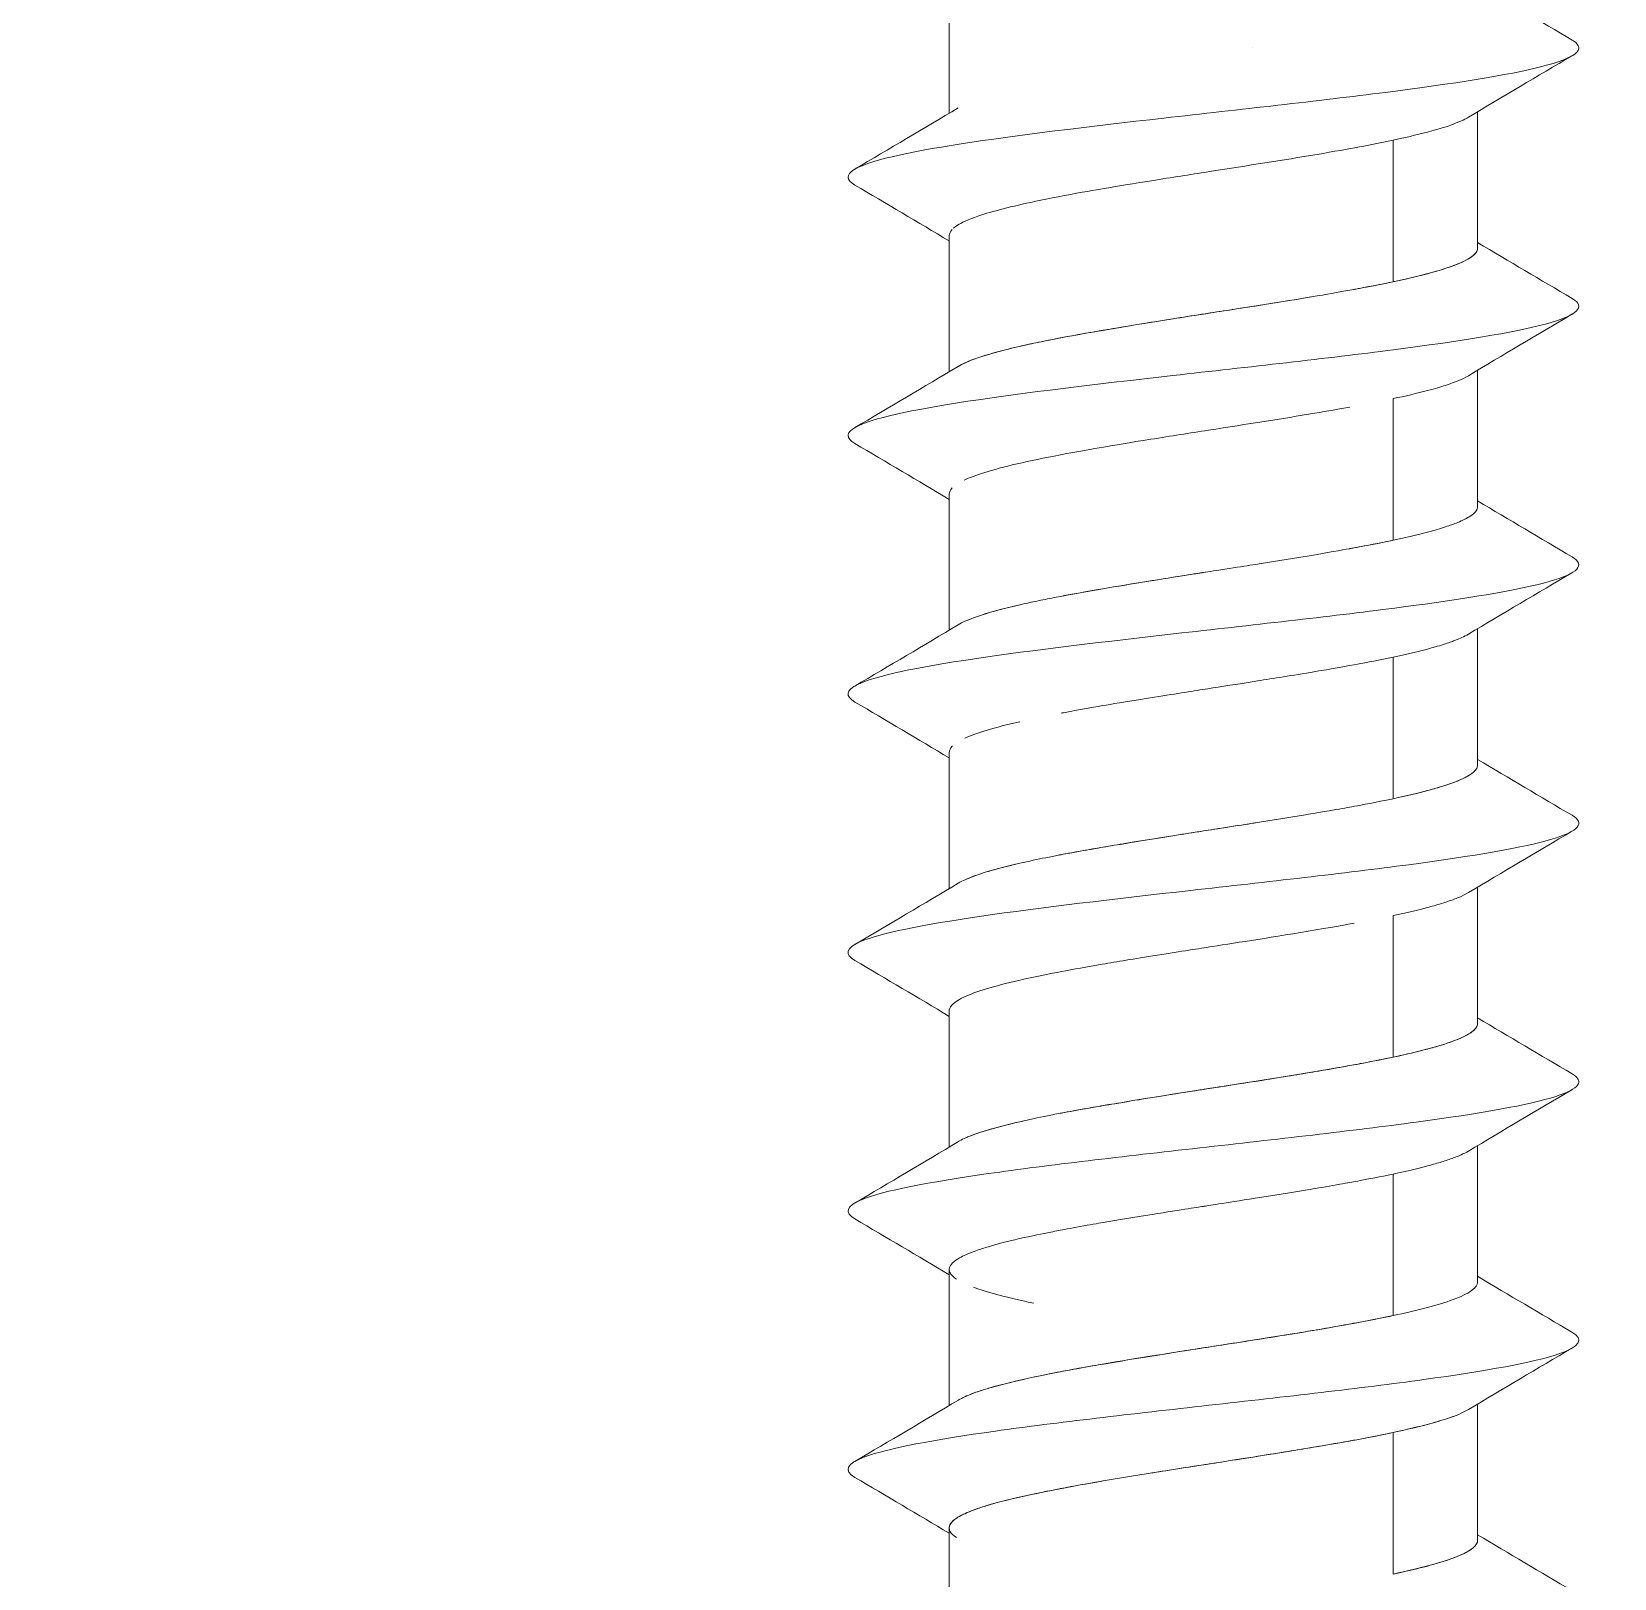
# Model space of a CAD drawing. Header units: inches. Extents: x 10 to 190, y 5 to 37.
# Drawn here: x 141.331 to 142.011, y 7.603 to 8.267 of the extents above; entities that cross this region are included whole.
import ezdxf

# ---------------------------------------------------------------- set-up
doc = ezdxf.new("R2010")
doc.units = ezdxf.units.IN
doc.header["$MEASUREMENT"] = 0

msp = doc.modelspace()

# ---------------------------------------------------------------- linework, layer by layer
at = {"color": 0, "linetype": 'Continuous', "lineweight": 0, "extrusion": (-1, 6.12323e-17, 0)}
for p, q in [((141.72565, 8.23225), (141.72565, 8.29072)), ((141.95265, 8.17441), (141.95265, 8.23291)), ((141.91634, 8.15987), (141.91634, 8.22069)), ((141.91634, 8.22069), (141.91634, 8.15987)), ((141.72565, 8.12125), (141.72565, 8.17972)), ((141.95265, 8.06341), (141.95265, 8.12191)), ((141.91634, 8.04888), (141.91634, 8.10969)), ((141.91634, 8.10969), (141.91634, 8.04888)), ((141.72565, 8.01025), (141.72565, 8.06872)), ((141.95265, 7.95241), (141.95265, 8.01091)), ((141.91634, 7.93788), (141.91634, 7.99869)), ((141.91634, 7.99869), (141.91634, 7.93788)), ((141.72565, 7.89925), (141.72565, 7.95773)), ((141.95265, 7.84141), (141.95265, 7.8999)), ((141.91634, 7.82688), (141.91634, 7.88769)), ((141.91634, 7.88769), (141.91634, 7.82688)), ((141.72565, 7.78825), (141.72565, 7.84673)), ((141.95265, 7.73041), (141.95265, 7.7889)), ((141.91634, 7.71589), (141.91634, 7.77668)), ((141.91634, 7.77668), (141.91634, 7.71589)), ((141.72565, 7.67725), (141.72565, 7.73573)), ((141.95265, 7.61941), (141.95265, 7.6779)), ((141.91634, 7.60489), (141.91634, 7.66568)), ((141.91634, 7.66568), (141.91634, 7.60489)), ((141.72565, 7.56624), (141.72565, 7.62473))]:
    msp.add_line(p, q, dxfattribs=at)
msp.add_circle((145.29513, 12.95665), 6.76088)
at = {"color": 0, "linetype": 'Continuous', "lineweight": 0}
for points in [[(141.95265, 8.28774), (141.96616, 8.27969), (141.97971, 8.27169), (141.99327, 8.26371)], [(141.85609, 8.26031), (141.8561, 8.26031), (141.8561, 8.26031), (141.85611, 8.26031)], [(141.99317, 8.25691), (141.97832, 8.24817), (141.96348, 8.23939), (141.9487, 8.23055)], [(141.68504, 8.20822), (141.6999, 8.21695), (141.71473, 8.22571), (141.72952, 8.23455)], [(141.72565, 8.17741), (141.71218, 8.18546), (141.69866, 8.19344), (141.68514, 8.2014)], [(141.95265, 8.17675), (141.96616, 8.16869), (141.9797, 8.1607), (141.99325, 8.15272)], [(141.85609, 8.14931), (141.85609, 8.14931), (141.8561, 8.14931), (141.8561, 8.14931)], [(141.99317, 8.1459), (141.97831, 8.13716), (141.96348, 8.12839), (141.94869, 8.11954)], [(141.68507, 8.09723), (141.69991, 8.10596), (141.71474, 8.11472), (141.72953, 8.12356)], [(141.72565, 8.06641), (141.71218, 8.07445), (141.69867, 8.08244), (141.68514, 8.0904)], [(141.95265, 8.06575), (141.96615, 8.0577), (141.97968, 8.0497), (141.99323, 8.04173)], [(141.8561, 8.03831), (141.8561, 8.03831), (141.8561, 8.03831), (141.8561, 8.03831)], [(141.99316, 8.0349), (141.97831, 8.02615), (141.96347, 8.01738), (141.94869, 8.00853)], [(141.68509, 7.98624), (141.69993, 7.99497), (141.71476, 8.00373), (141.72954, 8.01257)], [(141.82221, 7.98281), (141.82221, 7.98281), (141.82221, 7.98281), (141.8222, 7.98281)], [(141.72565, 7.9554), (141.71218, 7.96345), (141.69867, 7.97143), (141.68514, 7.97939)], [(141.95265, 7.95475), (141.96614, 7.9467), (141.97967, 7.93871), (141.99321, 7.93074)], [(141.8561, 7.92731), (141.8561, 7.92731), (141.8561, 7.92731), (141.8561, 7.92731)], [(141.8561, 7.92731), (141.8561, 7.92731), (141.8561, 7.92731), (141.8561, 7.92731)], [(141.99316, 7.92389), (141.97831, 7.91515), (141.96347, 7.90638), (141.94869, 7.89753)], [(141.6851, 7.87525), (141.69995, 7.88398), (141.71478, 7.89274), (141.72956, 7.90158)], [(141.72565, 7.8444), (141.71218, 7.85244), (141.69867, 7.86043), (141.68514, 7.86839)], [(141.95265, 7.84375), (141.96614, 7.8357), (141.97966, 7.82771), (141.99319, 7.81975)], [(141.99316, 7.81289), (141.97831, 7.80415), (141.96348, 7.79538), (141.94869, 7.78653)], [(141.68512, 7.76425), (141.69996, 7.77299), (141.7148, 7.78175), (141.72958, 7.79059)], [(141.72565, 7.7334), (141.71218, 7.74144), (141.69867, 7.74943), (141.68514, 7.75739)], [(141.95265, 7.73275), (141.96613, 7.7247), (141.97965, 7.71672), (141.99318, 7.70875)], [(141.95265, 7.73041), (141.95265, 7.73041), (141.95265, 7.73041), (141.95265, 7.73041)], [(141.99317, 7.70189), (141.97832, 7.69315), (141.96348, 7.68438), (141.9487, 7.67553)], [(141.68513, 7.65325), (141.69998, 7.66199), (141.71481, 7.67076), (141.72959, 7.6796)], [(141.82221, 7.64982), (141.82221, 7.64982), (141.82221, 7.64982), (141.82221, 7.64982)], [(141.72565, 7.62239), (141.71218, 7.63044), (141.69866, 7.63842), (141.68513, 7.64639)], [(141.95265, 7.62175), (141.96613, 7.6137), (141.97964, 7.60572), (141.99317, 7.59775)]]:
    msp.add_open_spline(points, degree=3, dxfattribs=at)
for points, knots in [([(141.68514, 8.2014), (141.68137, 8.20362), (141.68119, 8.20584), (141.69076, 8.21175), (141.70711, 8.21543), (141.75452, 8.2228), (141.78546, 8.22649), (141.85037, 8.23386), (141.88417, 8.23754), (141.94196, 8.24492), (141.96581, 8.2486), (141.99458, 8.25597), (141.99944, 8.25966), (141.99367, 8.26347), (141.99348, 8.26359), (141.99327, 8.26371)], [0.90000731, 0.90000731, 0.90000731, 0.90000731, 0.90227005, 0.90227005, 0.90602889, 0.90602889, 0.90978774, 0.90978774, 0.91354658, 0.91354658, 0.91730542, 0.91730542, 0.92106427, 0.92106427, 0.92118945, 0.92118945, 0.92118945, 0.92118945]), ([(141.99327, 8.26371), (141.99348, 8.26359), (141.99367, 8.26347), (141.99944, 8.25966), (141.99458, 8.25597), (141.96581, 8.2486), (141.94196, 8.24492), (141.88417, 8.23754), (141.85037, 8.23386), (141.78546, 8.22649), (141.75452, 8.2228), (141.70711, 8.21543), (141.69076, 8.21175), (141.68119, 8.20584), (141.68137, 8.20362), (141.68514, 8.2014)], [-0.92118945, -0.92118945, -0.92118945, -0.92118945, -0.92106427, -0.92106427, -0.91730542, -0.91730542, -0.91354658, -0.91354658, -0.90978774, -0.90978774, -0.90602889, -0.90602889, -0.90227005, -0.90227005, -0.90000731, -0.90000731, -0.90000731, -0.90000731]), ([(141.9487, 8.23055), (141.94817, 8.23023), (141.94745, 8.22983), (141.94645, 8.22935), (141.94489, 8.2286), (141.94341, 8.22802), (141.94232, 8.22761), (141.942, 8.22749), (141.94161, 8.22734), (141.94112, 8.22717), (141.93932, 8.22653), (141.9363, 8.22553), (141.93107, 8.22415), (141.92626, 8.22288), (141.9212, 8.22173), (141.91634, 8.22069)], [0.8253823, 0.8253823, 0.8253823, 0.8253823, 0.84375, 0.84375, 0.84375, 0.875, 0.875, 0.875, 0.8883182, 0.8883182, 0.8883182, 0.9375, 0.9375, 0.9375, 1, 1, 1, 1]), ([(141.91634, 8.22069), (141.91089, 8.21953), (141.9049, 8.21837), (141.89992, 8.21744), (141.89494, 8.21652), (141.88838, 8.21536), (141.88092, 8.21412), (141.86599, 8.21164), (141.851, 8.20933), (141.83533, 8.20687), (141.8275, 8.20564), (141.82009, 8.20449), (141.81083, 8.20301), (141.80157, 8.20153), (141.7947, 8.20038), (141.79059, 8.19967), (141.78648, 8.19896), (141.77986, 8.19781), (141.77251, 8.19638), (141.76516, 8.19496), (141.75976, 8.1938), (141.75535, 8.19278), (141.75093, 8.19177), (141.74643, 8.19062), (141.74311, 8.18966), (141.73979, 8.18869), (141.73609, 8.18754), (141.73245, 8.18587), (141.7297, 8.1846), (141.7283, 8.18363), (141.72746, 8.18287)], [0, 0, 0, 0, 0.0625, 0.0625, 0.0625, 0.125, 0.125, 0.125, 0.25, 0.25, 0.25, 0.3125, 0.3125, 0.3125, 0.375, 0.375, 0.375, 0.4375, 0.4375, 0.4375, 0.5, 0.5, 0.5, 0.5625, 0.5625, 0.5625, 0.625, 0.625, 0.625, 0.6722977, 0.6722977, 0.6722977, 0.6722977]), ([(141.72691, 8.18234), (141.72686, 8.18229), (141.72682, 8.18224), (141.72678, 8.1822), (141.72614, 8.1815), (141.72569, 8.18058), (141.72565, 8.17972)], [0.68411623, 0.68411623, 0.68411623, 0.68411623, 0.6875, 0.6875, 0.6875, 0.73980949, 0.73980949, 0.73980949, 0.73980949]), ([(141.91634, 8.15987), (141.92154, 8.16097), (141.92653, 8.16213), (141.93106, 8.16334), (141.93902, 8.16546), (141.94175, 8.16662), (141.9423, 8.16683), (141.94287, 8.16704), (141.94643, 8.1682), (141.94956, 8.17028), (141.95136, 8.17148), (141.9523, 8.17263), (141.95257, 8.17374), (141.95262, 8.17393), (141.95265, 8.17416), (141.95265, 8.17442)], [0, 0, 0, 0, 0.0625, 0.0625, 0.0625, 0.125, 0.125, 0.125, 0.1875, 0.1875, 0.1875, 0.25, 0.25, 0.25, 0.2643068, 0.2643068, 0.2643068, 0.2643068]), ([(141.91634, 8.15987), (141.92166, 8.161), (141.92684, 8.16215), (141.93294, 8.16385), (141.93904, 8.16555), (141.94198, 8.16671), (141.94253, 8.16692), (141.94308, 8.16712), (141.9463, 8.16828), (141.94894, 8.16989), (141.95159, 8.17151), (141.95232, 8.17266), (141.95258, 8.17378), (141.95263, 8.17399), (141.95265, 8.1742), (141.95265, 8.17441)], [0, 0, 0, 0, 0.0625, 0.0625, 0.0625, 0.125, 0.125, 0.125, 0.1875, 0.1875, 0.1875, 0.25, 0.25, 0.25, 0.2616815, 0.2616815, 0.2616815, 0.2616815]), ([(141.72953, 8.12356), (141.73034, 8.12405), (141.73137, 8.12459), (141.73272, 8.12519), (141.73579, 8.12655), (141.73931, 8.12771), (141.74248, 8.12865), (141.74372, 8.12902), (141.74744, 8.13018), (141.7559, 8.13213), (141.75804, 8.13262), (141.76036, 8.13314), (141.76287, 8.13366), (141.76584, 8.13429), (141.76908, 8.13494), (141.7726, 8.13561), (141.78091, 8.13719), (141.78762, 8.13834), (141.79176, 8.13905), (141.79651, 8.13986), (141.80343, 8.14102), (141.81283, 8.14254), (141.81774, 8.14333), (141.82234, 8.14406), (141.82656, 8.14472), (141.82952, 8.14518), (141.8323, 8.14562), (141.83488, 8.14602), (141.83882, 8.14663), (141.84254, 8.1472), (141.84603, 8.14774), (141.84925, 8.14824), (141.85294, 8.14881), (141.85706, 8.14946), (141.86336, 8.15045), (141.87065, 8.15161), (141.87863, 8.15295), (141.88584, 8.15415), (141.89122, 8.1551), (141.89503, 8.15578), (141.89641, 8.15603), (141.89759, 8.15624), (141.89857, 8.15642), (141.90061, 8.15679), (141.90376, 8.15737), (141.90781, 8.15815), (141.91163, 8.15889), (141.91441, 8.15947), (141.91634, 8.15987)], [0.3502982, 0.3502982, 0.3502982, 0.3502982, 0.375, 0.375, 0.375, 0.4375, 0.4375, 0.4375, 0.5, 0.5, 0.5, 0.5286297, 0.5286297, 0.5286297, 0.5625, 0.5625, 0.5625, 0.625, 0.625, 0.625, 0.6875, 0.6875, 0.6875, 0.7242223, 0.7242223, 0.7242223, 0.75, 0.75, 0.75, 0.78125, 0.78125, 0.78125, 0.8125, 0.8125, 0.8125, 0.875, 0.875, 0.875, 0.9208216, 0.9208216, 0.9208216, 0.9375, 0.9375, 0.9375, 0.96875, 0.96875, 0.96875, 1, 1, 1, 1]), ([(141.89934, 8.15656), (141.89954, 8.15659), (141.89974, 8.15663), (141.89994, 8.15667), (141.90487, 8.15757), (141.91088, 8.15873), (141.91634, 8.15987)], [0.93497714, 0.93497714, 0.93497714, 0.93497714, 0.9375, 0.9375, 0.9375, 1, 1, 1, 1]), ([(141.68514, 8.0904), (141.68112, 8.09276), (141.6812, 8.09513), (141.69229, 8.10118), (141.70938, 8.10486), (141.75789, 8.11224), (141.78919, 8.11592), (141.85429, 8.12329), (141.88793, 8.12698), (141.94495, 8.13435), (141.96818, 8.13803), (141.99544, 8.14539), (141.99949, 8.14905), (141.99325, 8.15272)], [0.86226949, 0.86226949, 0.86226949, 0.86226949, 0.8646816, 0.8646816, 0.86844045, 0.86844045, 0.87219929, 0.87219929, 0.87595814, 0.87595814, 0.87971698, 0.87971698, 0.88345745, 0.88345745, 0.88345745, 0.88345745]), ([(141.99325, 8.15272), (141.99949, 8.14905), (141.99544, 8.14539), (141.96818, 8.13803), (141.94495, 8.13435), (141.88793, 8.12698), (141.85429, 8.12329), (141.78919, 8.11592), (141.75789, 8.11224), (141.70938, 8.10486), (141.69229, 8.10118), (141.6812, 8.09513), (141.68112, 8.09276), (141.68514, 8.0904)], [-0.88345745, -0.88345745, -0.88345745, -0.88345745, -0.87971698, -0.87971698, -0.87595814, -0.87595814, -0.87219929, -0.87219929, -0.86844045, -0.86844045, -0.8646816, -0.8646816, -0.86226949, -0.86226949, -0.86226949, -0.86226949]), ([(141.72953, 8.12356), (141.73014, 8.12393), (141.73084, 8.1243), (141.73163, 8.12468), (141.73661, 8.12709), (141.7442, 8.1294), (141.75506, 8.13194), (141.76049, 8.1332), (141.76602, 8.13436), (141.77364, 8.1358), (141.78125, 8.13725), (141.78792, 8.13839), (141.79233, 8.13915), (141.79674, 8.1399), (141.80368, 8.14106), (141.81242, 8.14247), (141.82117, 8.14389), (141.8286, 8.14504), (141.83747, 8.14642), (141.85461, 8.14907), (141.86897, 8.15132), (141.88104, 8.15335)], [0.3552213, 0.3552213, 0.3552213, 0.3552213, 0.375, 0.375, 0.375, 0.5, 0.5, 0.5, 0.5625, 0.5625, 0.5625, 0.625, 0.625, 0.625, 0.6875, 0.6875, 0.6875, 0.75, 0.75, 0.75, 0.870812, 0.870812, 0.870812, 0.870812]), ([(141.94869, 8.11954), (141.94581, 8.11777), (141.94282, 8.1168), (141.94231, 8.1166), (141.94199, 8.11649), (141.94088, 8.11606), (141.93863, 8.11534), (141.93692, 8.11479), (141.93453, 8.11406), (141.93113, 8.11316), (141.92657, 8.11196), (141.92156, 8.1108), (141.91634, 8.10969)], [0.8182432, 0.8182432, 0.8182432, 0.8182432, 0.8749039, 0.8749039, 0.8749039, 0.910462, 0.910462, 0.910462, 0.9375, 0.9375, 0.9375, 1, 1, 1, 1]), ([(141.89768, 8.10603), (141.89349, 8.10527), (141.88816, 8.10433), (141.88257, 8.1034), (141.86872, 8.10108), (141.85387, 8.09877), (141.83707, 8.09614), (141.82867, 8.09482), (141.82122, 8.09366), (141.81222, 8.09223), (141.80322, 8.0908), (141.79633, 8.08965), (141.79187, 8.08889), (141.78742, 8.08813), (141.78075, 8.08696), (141.77342, 8.08555), (141.7661, 8.08415), (141.76055, 8.08299), (141.75482, 8.08167), (141.7436, 8.07907), (141.73652, 8.0768), (141.73202, 8.07466)], [0.0745147, 0.0745147, 0.0745147, 0.0745147, 0.125, 0.125, 0.125, 0.25, 0.25, 0.25, 0.3125, 0.3125, 0.3125, 0.375, 0.375, 0.375, 0.4375, 0.4375, 0.4375, 0.5, 0.5, 0.5, 0.6225443, 0.6225443, 0.6225443, 0.6225443]), ([(141.72698, 8.07141), (141.72695, 8.07138), (141.72692, 8.07135), (141.7269, 8.07133), (141.72613, 8.07052), (141.72568, 8.06958), (141.72565, 8.06872)], [0.6856944, 0.6856944, 0.6856944, 0.6856944, 0.6875, 0.6875, 0.6875, 0.73987419, 0.73987419, 0.73987419, 0.73987419]), ([(141.91634, 8.04888), (141.92187, 8.05004), (141.9268, 8.0512), (141.9311, 8.05235), (141.93238, 8.05269), (141.93453, 8.05327), (141.93716, 8.05409), (141.9396, 8.05484), (141.94123, 8.05543), (141.94232, 8.05584), (141.94263, 8.05596), (141.94301, 8.0561), (141.94344, 8.05627), (141.94506, 8.0569), (141.94749, 8.05791), (141.94956, 8.05928), (141.95147, 8.06056), (141.95233, 8.06171), (141.95257, 8.06275), (141.95262, 8.06296), (141.95265, 8.06318), (141.95265, 8.06341)], [0, 0, 0, 0, 0.0625, 0.0625, 0.0625, 0.09375, 0.09375, 0.09375, 0.125, 0.125, 0.125, 0.1381297, 0.1381297, 0.1381297, 0.1875, 0.1875, 0.1875, 0.25, 0.25, 0.25, 0.2631778, 0.2631778, 0.2631778, 0.2631778]), ([(141.94413, 8.05654), (141.94579, 8.05721), (141.94748, 8.05799), (141.94902, 8.05894), (141.95169, 8.06059), (141.95236, 8.06174), (141.95259, 8.06283), (141.95263, 8.06302), (141.95265, 8.06322), (141.95265, 8.06341)], [0.1514239, 0.1514239, 0.1514239, 0.1514239, 0.1875, 0.1875, 0.1875, 0.25, 0.25, 0.25, 0.2611777, 0.2611777, 0.2611777, 0.2611777]), ([(141.72954, 8.01257), (141.73038, 8.01307), (141.73143, 8.01362), (141.73276, 8.01421), (141.7361, 8.01569), (141.73975, 8.01684), (141.74248, 8.01765), (141.74487, 8.01836), (141.74895, 8.01953), (141.75598, 8.02115), (141.75892, 8.02182), (141.76193, 8.02247), (141.76495, 8.0231), (141.7675, 8.02362), (141.77006, 8.02413), (141.7726, 8.02461), (141.78277, 8.02655), (141.78973, 8.0277), (141.79184, 8.02806), (141.79734, 8.029), (141.80431, 8.03016), (141.81289, 8.03155), (141.81937, 8.03259), (141.8249, 8.03346), (141.82933, 8.03415), (141.83143, 8.03448), (141.83328, 8.03477), (141.83489, 8.03502), (141.83687, 8.03533), (141.84059, 8.0359), (141.84603, 8.03674), (141.85058, 8.03745), (141.85428, 8.03802), (141.85716, 8.03848), (141.86393, 8.03954), (141.87115, 8.04069), (141.87861, 8.04194), (141.88845, 8.04358), (141.89448, 8.04467), (141.89743, 8.04521), (141.89793, 8.0453), (141.89834, 8.04538), (141.89866, 8.04543), (141.90102, 8.04587), (141.90413, 8.04644), (141.90781, 8.04715), (141.91272, 8.04811), (141.91542, 8.04868), (141.91634, 8.04888)], [0.3488601, 0.3488601, 0.3488601, 0.3488601, 0.375, 0.375, 0.375, 0.4375, 0.4375, 0.4375, 0.5, 0.5, 0.5, 0.5339098, 0.5339098, 0.5339098, 0.5625, 0.5625, 0.5625, 0.625, 0.625, 0.625, 0.6875, 0.6875, 0.6875, 0.7299699, 0.7299699, 0.7299699, 0.75, 0.75, 0.75, 0.78125, 0.78125, 0.78125, 0.8125, 0.8125, 0.8125, 0.875, 0.875, 0.875, 0.9285399, 0.9285399, 0.9285399, 0.9375, 0.9375, 0.9375, 0.96875, 0.96875, 0.96875, 1, 1, 1, 1]), ([(141.89765, 8.04525), (141.89767, 8.04525), (141.89768, 8.04526), (141.8977, 8.04526), (141.89873, 8.04545), (141.90552, 8.04659), (141.91634, 8.04888)], [0.93655261, 0.93655261, 0.93655261, 0.93655261, 0.9375, 0.9375, 0.9375, 1, 1, 1, 1]), ([(141.68514, 7.97939), (141.68088, 7.9819), (141.68123, 7.98442), (141.69392, 7.99061), (141.71173, 7.9943), (141.76131, 8.00167), (141.79294, 8.00535), (141.8582, 8.01273), (141.89167, 8.01641), (141.94788, 8.02378), (141.97048, 8.02747), (141.99578, 8.03468), (141.99922, 8.03821), (141.99323, 8.04173)], [0.82453198, 0.82453198, 0.82453198, 0.82453198, 0.82709316, 0.82709316, 0.830852, 0.830852, 0.83461085, 0.83461085, 0.83836969, 0.83836969, 0.84212854, 0.84212854, 0.84572551, 0.84572551, 0.84572551, 0.84572551]), ([(141.99323, 8.04173), (141.99922, 8.03821), (141.99578, 8.03468), (141.97048, 8.02747), (141.94788, 8.02378), (141.89167, 8.01641), (141.8582, 8.01273), (141.79294, 8.00535), (141.76131, 8.00167), (141.71173, 7.9943), (141.69392, 7.99061), (141.68123, 7.98442), (141.68088, 7.9819), (141.68514, 7.97939)], [-0.84572551, -0.84572551, -0.84572551, -0.84572551, -0.84212854, -0.84212854, -0.83836969, -0.83836969, -0.83461085, -0.83461085, -0.830852, -0.830852, -0.82709316, -0.82709316, -0.82453198, -0.82453198, -0.82453198, -0.82453198]), ([(141.77397, 8.02487), (141.77437, 8.02495), (141.77479, 8.02503), (141.77521, 8.0251), (141.78354, 8.02666), (141.79036, 8.02781), (141.79395, 8.02842), (141.79755, 8.02903), (141.80448, 8.03019), (141.81348, 8.03164), (141.82222, 8.03305), (141.82949, 8.03418), (141.83559, 8.03513)], [0.5593245, 0.5593245, 0.5593245, 0.5593245, 0.5625, 0.5625, 0.5625, 0.625, 0.625, 0.625, 0.6875, 0.6875, 0.6875, 0.7482296, 0.7482296, 0.7482296, 0.7482296]), ([(141.73237, 8.01403), (141.7324, 8.01405), (141.73244, 8.01407), (141.73247, 8.01408), (141.7378, 8.01649), (141.74577, 8.0188), (141.75613, 8.02118)], [0.3741977, 0.3741977, 0.3741977, 0.3741977, 0.375, 0.375, 0.375, 0.4997189, 0.4997189, 0.4997189, 0.4997189]), ([(141.94869, 8.00853), (141.94684, 8.00742), (141.94484, 8.00659), (141.94344, 8.00604), (141.943, 8.00587), (141.94262, 8.00572), (141.94231, 8.0056), (141.94121, 8.0052), (141.93959, 8.00462), (141.93717, 8.00388), (141.93451, 8.00306), (141.93234, 8.00249), (141.93105, 8.00215), (141.92677, 8.00102), (141.92185, 7.99986), (141.91634, 7.99869)], [0.8192371, 0.8192371, 0.8192371, 0.8192371, 0.8617392, 0.8617392, 0.8617392, 0.875, 0.875, 0.875, 0.90625, 0.90625, 0.90625, 0.9375, 0.9375, 0.9375, 1, 1, 1, 1]), ([(141.91634, 7.99869), (141.91088, 7.99752), (141.90484, 7.99636), (141.90097, 7.99563), (141.89711, 7.99491), (141.89076, 7.99376), (141.8809, 7.99213), (141.87105, 7.99049), (141.86372, 7.98933), (141.85672, 7.98822), (141.84973, 7.98712), (141.84228, 7.98595), (141.83669, 7.98508), (141.8311, 7.9842), (141.82365, 7.98305), (141.81385, 7.98149), (141.80404, 7.97994), (141.79712, 7.97879), (141.79313, 7.97811), (141.78914, 7.97743), (141.78243, 7.97627), (141.7747, 7.9748), (141.77438, 7.97473), (141.77407, 7.97468), (141.77376, 7.97462)], [0, 0, 0, 0, 0.0625, 0.0625, 0.0625, 0.125, 0.125, 0.125, 0.1875, 0.1875, 0.1875, 0.25, 0.25, 0.25, 0.3125, 0.3125, 0.3125, 0.375, 0.375, 0.375, 0.4375, 0.4375, 0.4375, 0.4400632, 0.4400632, 0.4400632, 0.4400632]), ([(141.75593, 7.97092), (141.75593, 7.97092), (141.75593, 7.97092), (141.75592, 7.97092), (141.74503, 7.96845), (141.7374, 7.96615), (141.7324, 7.96384)], [0.4999693, 0.4999693, 0.4999693, 0.4999693, 0.5, 0.5, 0.5, 0.6244234, 0.6244234, 0.6244234, 0.6244234]), ([(141.72702, 7.96046), (141.72701, 7.96045), (141.727, 7.96044), (141.72699, 7.96042), (141.7261, 7.95953), (141.72567, 7.95857), (141.72565, 7.95773)], [0.6867826, 0.6867826, 0.6867826, 0.6867826, 0.6875, 0.6875, 0.6875, 0.74015439, 0.74015439, 0.74015439, 0.74015439]), ([(141.91634, 7.93788), (141.92232, 7.93914), (141.92719, 7.9403), (141.93131, 7.9414), (141.93544, 7.94251), (141.93912, 7.94367), (141.94153, 7.94454), (141.94394, 7.94542), (141.9469, 7.94658), (141.94932, 7.94813), (141.95174, 7.94968), (141.95228, 7.95083), (141.95251, 7.95151), (141.95258, 7.95175), (141.95265, 7.95206), (141.95265, 7.95241)], [0, 0, 0, 0, 0.0625, 0.0625, 0.0625, 0.125, 0.125, 0.125, 0.1875, 0.1875, 0.1875, 0.25, 0.25, 0.25, 0.272238, 0.272238, 0.272238, 0.272238]), ([(141.91634, 7.93788), (141.9222, 7.93911), (141.92707, 7.94027), (141.93112, 7.94135), (141.93281, 7.9418), (141.9349, 7.94238), (141.93719, 7.94309), (141.93992, 7.94394), (141.94147, 7.94452), (141.9423, 7.94483), (141.94297, 7.94508), (141.94372, 7.94537), (141.94451, 7.9457), (141.94617, 7.94639), (141.94801, 7.94726), (141.94956, 7.94829)], [0, 0, 0, 0, 0.0625, 0.0625, 0.0625, 0.09375, 0.09375, 0.09375, 0.125, 0.125, 0.125, 0.1450657, 0.1450657, 0.1450657, 0.1873675, 0.1873675, 0.1873675, 0.1873675]), ([(141.72956, 7.90158), (141.73046, 7.90212), (141.73152, 7.90266), (141.73272, 7.90319), (141.73662, 7.90493), (141.74056, 7.90608), (141.74249, 7.90665), (141.74546, 7.90754), (141.7497, 7.90869), (141.75592, 7.91013), (141.75989, 7.91104), (141.76368, 7.91184), (141.76709, 7.91253), (141.76906, 7.91293), (141.77091, 7.91329), (141.77259, 7.91361), (141.77359, 7.9138), (141.77657, 7.91438), (141.78189, 7.91533), (141.78568, 7.91601), (141.78902, 7.91658), (141.79183, 7.91706), (141.79786, 7.91809), (141.80485, 7.91925), (141.81282, 7.92053), (141.82149, 7.92193), (141.82801, 7.92295), (141.83211, 7.92359), (141.83323, 7.92376), (141.83416, 7.92391), (141.83493, 7.92403), (141.83754, 7.92443), (141.84124, 7.92501), (141.84603, 7.92575), (141.85126, 7.92656), (141.85493, 7.92713), (141.85707, 7.92746), (141.86432, 7.9286), (141.87156, 7.92976), (141.87864, 7.93094), (141.87984, 7.93114), (141.88334, 7.93172), (141.88884, 7.93268), (141.89302, 7.93341), (141.89624, 7.93399), (141.89862, 7.93443), (141.89893, 7.93448), (141.89933, 7.93456), (141.89981, 7.93464), (141.9027, 7.93518), (141.90864, 7.93626), (141.91634, 7.93788)], [0.3457498, 0.3457498, 0.3457498, 0.3457498, 0.375, 0.375, 0.375, 0.4375, 0.4375, 0.4375, 0.5, 0.5, 0.5, 0.5395375, 0.5395375, 0.5395375, 0.5625, 0.5625, 0.5625, 0.59375, 0.59375, 0.59375, 0.625, 0.625, 0.625, 0.6875, 0.6875, 0.6875, 0.7366515, 0.7366515, 0.7366515, 0.75, 0.75, 0.75, 0.78125, 0.78125, 0.78125, 0.8125, 0.8125, 0.8125, 0.875, 0.875, 0.875, 0.90625, 0.90625, 0.90625, 0.9375, 0.9375, 0.9375, 0.9463177, 0.9463177, 0.9463177, 1, 1, 1, 1]), ([(141.68514, 7.86839), (141.68063, 7.87105), (141.68131, 7.8737), (141.69563, 7.88005), (141.71416, 7.88373), (141.76477, 7.8911), (141.79672, 7.89479), (141.8621, 7.90216), (141.89537, 7.90584), (141.95074, 7.91322), (141.9727, 7.9169), (141.99608, 7.92397), (141.99896, 7.92736), (141.99321, 7.93074)], [0.78679487, 0.78679487, 0.78679487, 0.78679487, 0.78950472, 0.78950472, 0.79326356, 0.79326356, 0.79702241, 0.79702241, 0.80078125, 0.80078125, 0.80454009, 0.80454009, 0.80799263, 0.80799263, 0.80799263, 0.80799263]), ([(141.99321, 7.93074), (141.99896, 7.92736), (141.99608, 7.92397), (141.9727, 7.9169), (141.95074, 7.91322), (141.89537, 7.90584), (141.8621, 7.90216), (141.79672, 7.89479), (141.76477, 7.8911), (141.71416, 7.88373), (141.69563, 7.88005), (141.68131, 7.8737), (141.68063, 7.87105), (141.68514, 7.86839)], [-0.80799263, -0.80799263, -0.80799263, -0.80799263, -0.80454009, -0.80454009, -0.80078125, -0.80078125, -0.79702241, -0.79702241, -0.79326356, -0.79326356, -0.78950472, -0.78950472, -0.78679487, -0.78679487, -0.78679487, -0.78679487]), ([(141.77301, 7.91369), (141.77311, 7.91371), (141.77321, 7.91373), (141.77332, 7.91375), (141.77865, 7.91476), (141.7851, 7.91591), (141.79074, 7.91688), (141.79638, 7.91784), (141.80327, 7.919), (141.81366, 7.92067), (141.82404, 7.92234), (141.83154, 7.9235), (141.83694, 7.92434), (141.84233, 7.92518), (141.84975, 7.92632), (141.85607, 7.92731), (141.85647, 7.92737), (141.85686, 7.92743), (141.85726, 7.92749)], [0.5612925, 0.5612925, 0.5612925, 0.5612925, 0.5625, 0.5625, 0.5625, 0.625, 0.625, 0.625, 0.6875, 0.6875, 0.6875, 0.75, 0.75, 0.75, 0.8125, 0.8125, 0.8125, 0.8163653, 0.8163653, 0.8163653, 0.8163653]), ([(141.73289, 7.90327), (141.73293, 7.90329), (141.73298, 7.90331), (141.73302, 7.90333), (141.73888, 7.90589), (141.74735, 7.90819), (141.75726, 7.91044)], [0.3740898, 0.3740898, 0.3740898, 0.3740898, 0.375, 0.375, 0.375, 0.499716, 0.499716, 0.499716, 0.499716]), ([(141.94869, 7.89753), (141.94735, 7.89673), (141.94587, 7.89604), (141.94451, 7.89547), (141.94373, 7.89515), (141.94299, 7.89486), (141.94232, 7.89461), (141.94149, 7.8943), (141.93993, 7.89373), (141.93717, 7.89288), (141.9349, 7.89219), (141.93281, 7.89161), (141.93112, 7.89117), (141.92708, 7.8901), (141.9222, 7.88894), (141.91634, 7.88769)], [0.8202783, 0.8202783, 0.8202783, 0.8202783, 0.8550271, 0.8550271, 0.8550271, 0.875, 0.875, 0.875, 0.90625, 0.90625, 0.90625, 0.9375, 0.9375, 0.9375, 1, 1, 1, 1]), ([(141.89964, 7.88438), (141.89962, 7.88438), (141.89961, 7.88438), (141.89959, 7.88438), (141.89856, 7.88419), (141.89226, 7.88303), (141.88317, 7.88151), (141.86498, 7.87845), (141.84977, 7.87613), (141.83856, 7.87437), (141.83295, 7.87349), (141.82546, 7.87234), (141.81506, 7.87069), (141.80467, 7.86905), (141.79771, 7.86789), (141.79141, 7.86681), (141.7851, 7.86572), (141.77868, 7.86456), (141.77385, 7.86363), (141.76903, 7.8627), (141.76324, 7.86155), (141.75765, 7.86031), (141.74647, 7.85783), (141.7384, 7.85551), (141.7329, 7.85306), (141.73015, 7.85183), (141.72811, 7.85068), (141.72677, 7.8492), (141.72589, 7.84822), (141.72564, 7.84739), (141.72565, 7.84673)], [0.06157, 0.06157, 0.06157, 0.06157, 0.0625, 0.0625, 0.0625, 0.125, 0.125, 0.125, 0.25, 0.25, 0.25, 0.3125, 0.3125, 0.3125, 0.375, 0.375, 0.375, 0.4375, 0.4375, 0.4375, 0.5, 0.5, 0.5, 0.625, 0.625, 0.625, 0.6875, 0.6875, 0.6875, 0.7288159, 0.7288159, 0.7288159, 0.7288159]), ([(141.91634, 7.82688), (141.92421, 7.82854), (141.93408, 7.83086), (141.94139, 7.83349), (141.94504, 7.83481), (141.94761, 7.83596), (141.94971, 7.83739), (141.95181, 7.83882), (141.95239, 7.83998), (141.95257, 7.84074), (141.95262, 7.84094), (141.95265, 7.84116), (141.95265, 7.84141)], [0, 0, 0, 0, 0.125, 0.125, 0.125, 0.1875, 0.1875, 0.1875, 0.25, 0.25, 0.25, 0.2661737, 0.2661737, 0.2661737, 0.2661737]), ([(141.91634, 7.82688), (141.92255, 7.82819), (141.92733, 7.82934), (141.93106, 7.83033), (141.93295, 7.83083), (141.93503, 7.83142), (141.93716, 7.83208), (141.93905, 7.83267), (141.94077, 7.83325), (141.94231, 7.83383), (141.94334, 7.83422), (141.94443, 7.83465), (141.94551, 7.83513), (141.94694, 7.83577), (141.94835, 7.83649), (141.94955, 7.83728), (141.9518, 7.83878), (141.95238, 7.83994), (141.95257, 7.84074), (141.95262, 7.84093), (141.95266, 7.84116), (141.95265, 7.84141)], [0, 0, 0, 0, 0.0625, 0.0625, 0.0625, 0.09375, 0.09375, 0.09375, 0.125, 0.125, 0.125, 0.151912, 0.151912, 0.151912, 0.1875, 0.1875, 0.1875, 0.25, 0.25, 0.25, 0.2666712, 0.2666712, 0.2666712, 0.2666712]), ([(141.72958, 7.79059), (141.72975, 7.7907), (141.72994, 7.7908), (141.73012, 7.79091), (141.73095, 7.79137), (141.73184, 7.79181), (141.73274, 7.79221), (141.7341, 7.79281), (141.73558, 7.79339), (141.7371, 7.79392), (141.73853, 7.79443), (141.74029, 7.795), (141.74247, 7.79565), (141.74581, 7.79664), (141.75016, 7.7978), (141.75593, 7.79913), (141.76116, 7.80034), (141.7658, 7.80128), (141.76926, 7.80196), (141.77054, 7.80222), (141.77166, 7.80244), (141.77261, 7.80262), (141.77454, 7.80299), (141.77758, 7.80356), (141.78194, 7.80434), (141.78606, 7.80508), (141.7894, 7.80565), (141.79178, 7.80606), (141.79825, 7.80716), (141.80531, 7.80832), (141.81287, 7.80954), (141.82596, 7.81164), (141.83349, 7.8128), (141.83484, 7.81301), (141.83623, 7.81323), (141.84377, 7.81438), (141.8571, 7.81647), (141.86474, 7.81767), (141.87194, 7.81882), (141.8786, 7.81993), (141.88107, 7.82034), (141.88454, 7.82093), (141.88887, 7.82168), (141.89339, 7.82247), (141.89657, 7.82305), (141.89859, 7.82342), (141.89959, 7.8236), (141.90078, 7.82382), (141.90214, 7.82408), (141.9058, 7.82476), (141.91071, 7.8257), (141.91634, 7.82688)], [0.3434821, 0.3434821, 0.3434821, 0.3434821, 0.3491794, 0.3491794, 0.3491794, 0.375, 0.375, 0.375, 0.40625, 0.40625, 0.40625, 0.4375, 0.4375, 0.4375, 0.5, 0.5, 0.5, 0.5456201, 0.5456201, 0.5456201, 0.5625, 0.5625, 0.5625, 0.59375, 0.59375, 0.59375, 0.625, 0.625, 0.625, 0.6875, 0.6875, 0.6875, 0.75, 0.75, 0.75, 0.8125, 0.8125, 0.8125, 0.875, 0.875, 0.875, 0.90625, 0.90625, 0.90625, 0.9375, 0.9375, 0.9375, 0.9544403, 0.9544403, 0.9544403, 1, 1, 1, 1]), ([(141.77334, 7.80276), (141.77353, 7.80279), (141.77372, 7.80283), (141.7739, 7.80286), (141.77867, 7.80377), (141.78507, 7.80491), (141.79082, 7.80589), (141.79657, 7.80687), (141.80349, 7.80803), (141.81501, 7.80988), (141.82653, 7.81173), (141.83402, 7.81289), (141.83538, 7.8131), (141.83674, 7.81331), (141.84423, 7.81446), (141.85458, 7.81608), (141.86493, 7.81769), (141.87209, 7.81885), (141.87882, 7.81997), (141.88555, 7.82109), (141.8922, 7.82226), (141.89676, 7.82309), (141.90133, 7.82392), (141.90775, 7.82507), (141.91634, 7.82688)], [0.5600455, 0.5600455, 0.5600455, 0.5600455, 0.5625, 0.5625, 0.5625, 0.625, 0.625, 0.625, 0.6875, 0.6875, 0.6875, 0.75, 0.75, 0.75, 0.8125, 0.8125, 0.8125, 0.875, 0.875, 0.875, 0.9375, 0.9375, 0.9375, 1, 1, 1, 1]), ([(141.68514, 7.75739), (141.68038, 7.76019), (141.68141, 7.76299), (141.69743, 7.76948), (141.71667, 7.77317), (141.76828, 7.78054), (141.80053, 7.78422), (141.86599, 7.79159), (141.89904, 7.79528), (141.95353, 7.80265), (141.97484, 7.80633), (141.99634, 7.81326), (141.9987, 7.81651), (141.99319, 7.81975)], [0.74905825, 0.74905825, 0.74905825, 0.74905825, 0.75191627, 0.75191627, 0.75567512, 0.75567512, 0.75943396, 0.75943396, 0.76319281, 0.76319281, 0.76695165, 0.76695165, 0.77025885, 0.77025885, 0.77025885, 0.77025885]), ([(141.99319, 7.81975), (141.9987, 7.81651), (141.99634, 7.81326), (141.97484, 7.80633), (141.95353, 7.80265), (141.89904, 7.79528), (141.86599, 7.79159), (141.80053, 7.78422), (141.76828, 7.78054), (141.71667, 7.77317), (141.69743, 7.76948), (141.68141, 7.76299), (141.68038, 7.76019), (141.68514, 7.75739)], [-0.77025885, -0.77025885, -0.77025885, -0.77025885, -0.76695165, -0.76695165, -0.76319281, -0.76319281, -0.75943396, -0.75943396, -0.75567512, -0.75567512, -0.75191627, -0.75191627, -0.74905825, -0.74905825, -0.74905825, -0.74905825]), ([(141.73322, 7.79242), (141.73337, 7.79248), (141.73351, 7.79254), (141.73366, 7.79261), (141.73998, 7.79525), (141.74864, 7.7975), (141.75772, 7.79954)], [0.3721446, 0.3721446, 0.3721446, 0.3721446, 0.375, 0.375, 0.375, 0.4957781, 0.4957781, 0.4957781, 0.4957781]), ([(141.94869, 7.78653), (141.94772, 7.78595), (141.94664, 7.78541), (141.94551, 7.78491), (141.94447, 7.78444), (141.94338, 7.78401), (141.9423, 7.78361), (141.94067, 7.783), (141.93894, 7.78243), (141.93718, 7.78189), (141.93554, 7.78139), (141.93354, 7.78081), (141.93109, 7.78016), (141.92736, 7.77917), (141.92256, 7.77801), (141.91634, 7.77668)], [0.8212902, 0.8212902, 0.8212902, 0.8212902, 0.8491743, 0.8491743, 0.8491743, 0.875, 0.875, 0.875, 0.90625, 0.90625, 0.90625, 0.9375, 0.9375, 0.9375, 1, 1, 1, 1]), ([(141.91634, 7.77668), (141.91071, 7.77548), (141.9058, 7.77453), (141.90214, 7.77385), (141.90078, 7.7736), (141.89959, 7.77338), (141.89859, 7.77319), (141.89657, 7.77283), (141.89338, 7.77225), (141.88884, 7.77147), (141.88455, 7.77073), (141.8811, 7.77016), (141.87864, 7.76975), (141.87196, 7.76865), (141.86473, 7.76749), (141.85706, 7.76627), (141.8438, 7.76417), (141.8363, 7.76301), (141.83491, 7.7628), (141.83356, 7.76258), (141.82599, 7.76143), (141.81282, 7.75934), (141.80529, 7.75814), (141.79825, 7.75699), (141.79179, 7.75587), (141.78941, 7.75546), (141.78605, 7.75488), (141.78189, 7.75412), (141.77755, 7.75334), (141.77452, 7.75276), (141.7726, 7.75239), (141.77165, 7.7522), (141.77053, 7.75199), (141.76926, 7.75174), (141.7658, 7.75105), (141.76115, 7.75012), (141.7559, 7.74892), (141.75016, 7.74762), (141.74582, 7.74647), (141.74249, 7.74548), (141.7408, 7.74497), (141.73896, 7.74439), (141.7371, 7.74373), (141.73547, 7.74314), (141.734, 7.74256), (141.73272, 7.74198), (141.73186, 7.74159), (141.73097, 7.74116), (141.73012, 7.74068), (141.72898, 7.74004), (141.7279, 7.73932), (141.72708, 7.73852), (141.72555, 7.73703), (141.72554, 7.73587), (141.72573, 7.73506), (141.72591, 7.73435), (141.72636, 7.73319), (141.72875, 7.73158)], [0, 0, 0, 0, 0.045563, 0.045563, 0.045563, 0.0625, 0.0625, 0.0625, 0.09375, 0.09375, 0.09375, 0.125, 0.125, 0.125, 0.1875, 0.1875, 0.1875, 0.25, 0.25, 0.25, 0.3125, 0.3125, 0.3125, 0.375, 0.375, 0.375, 0.40625, 0.40625, 0.40625, 0.4375, 0.4375, 0.4375, 0.4543296, 0.4543296, 0.4543296, 0.5, 0.5, 0.5, 0.5625, 0.5625, 0.5625, 0.59375, 0.59375, 0.59375, 0.625, 0.625, 0.625, 0.651797, 0.651797, 0.651797, 0.6875, 0.6875, 0.6875, 0.75, 0.75, 0.75, 0.8124508, 0.8124508, 0.8124508, 0.8124508]), ([(141.91634, 7.71589), (141.92631, 7.71799), (141.93553, 7.7203), (141.94212, 7.72276), (141.94542, 7.72399), (141.94799, 7.72514), (141.95003, 7.72662), (141.95207, 7.7281), (141.9525, 7.72925), (141.95262, 7.72996), (141.95264, 7.73009), (141.95265, 7.73024), (141.95265, 7.73041)], [0, 0, 0, 0, 0.125, 0.125, 0.125, 0.1875, 0.1875, 0.1875, 0.25, 0.25, 0.25, 0.2618934, 0.2618934, 0.2618934, 0.2618934]), ([(141.73603, 7.7281), (141.74125, 7.72616), (141.74588, 7.72501), (141.74725, 7.72465), (141.75079, 7.72371), (141.75553, 7.72256), (141.76196, 7.72118)], [0.8751039, 0.8751039, 0.8751039, 0.8751039, 0.9375, 0.9375, 0.9375, 1, 1, 1, 1]), ([(141.72959, 7.6796), (141.73004, 7.67987), (141.73049, 7.68011), (141.73093, 7.68034), (141.73156, 7.68067), (141.73218, 7.68096), (141.73274, 7.68121), (141.73343, 7.68151), (141.73474, 7.68209), (141.73714, 7.68294), (141.73912, 7.68364), (141.74097, 7.68421), (141.74249, 7.68466), (141.7461, 7.68572), (141.75054, 7.68688), (141.75598, 7.68814), (141.76311, 7.68978), (141.76873, 7.69087), (141.77148, 7.6914), (141.77192, 7.69148), (141.77229, 7.69156), (141.77259, 7.69161), (141.77485, 7.69205), (141.77793, 7.69262), (141.78195, 7.69335), (141.78726, 7.6943), (141.79068, 7.69487), (141.79187, 7.69507), (141.79869, 7.69624), (141.80574, 7.69739), (141.81284, 7.69853), (141.81496, 7.69887), (141.8186, 7.69946), (141.82386, 7.70029), (141.8286, 7.70104), (141.83231, 7.70162), (141.83493, 7.70203), (141.83567, 7.70214), (141.83659, 7.70229), (141.83768, 7.70245), (141.84177, 7.70309), (141.84831, 7.7041), (141.85714, 7.70548), (141.86524, 7.70675), (141.87241, 7.7079), (141.87864, 7.70894), (141.88152, 7.70942), (141.88496, 7.71), (141.88886, 7.71068), (141.89447, 7.71166), (141.89763, 7.71224), (141.89868, 7.71244), (141.90044, 7.71276), (141.90237, 7.71312), (141.90444, 7.71351), (141.90804, 7.71419), (141.91207, 7.71499), (141.91634, 7.71589)], [0.3410437, 0.3410437, 0.3410437, 0.3410437, 0.3549395, 0.3549395, 0.3549395, 0.375, 0.375, 0.375, 0.40625, 0.40625, 0.40625, 0.4375, 0.4375, 0.4375, 0.5, 0.5, 0.5, 0.5538068, 0.5538068, 0.5538068, 0.5625, 0.5625, 0.5625, 0.59375, 0.59375, 0.59375, 0.625, 0.625, 0.625, 0.6875, 0.6875, 0.6875, 0.71875, 0.71875, 0.71875, 0.75, 0.75, 0.75, 0.7631382, 0.7631382, 0.7631382, 0.8125, 0.8125, 0.8125, 0.875, 0.875, 0.875, 0.90625, 0.90625, 0.90625, 0.9375, 0.9375, 0.9375, 0.9603848, 0.9603848, 0.9603848, 1, 1, 1, 1]), ([(141.73298, 7.68132), (141.73305, 7.68134), (141.73311, 7.68137), (141.73317, 7.6814), (141.73539, 7.68236), (141.73865, 7.68351), (141.7419, 7.68448), (141.74515, 7.68546), (141.74928, 7.68662), (141.75693, 7.68835), (141.76457, 7.69009), (141.77071, 7.69125), (141.77167, 7.69144), (141.77262, 7.69162), (141.7786, 7.69277), (141.78741, 7.69431), (141.80504, 7.69737), (141.82011, 7.69969), (141.83128, 7.70145), (141.83686, 7.70233), (141.84435, 7.70348), (141.85489, 7.70513), (141.86544, 7.70678), (141.87259, 7.70793), (141.8791, 7.70901), (141.88561, 7.7101), (141.89229, 7.71127), (141.89735, 7.71219), (141.9024, 7.71312), (141.90866, 7.71427), (141.91634, 7.71589)], [0.373234, 0.373234, 0.373234, 0.373234, 0.375, 0.375, 0.375, 0.4375, 0.4375, 0.4375, 0.5, 0.5, 0.5, 0.5625, 0.5625, 0.5625, 0.625, 0.625, 0.625, 0.75, 0.75, 0.75, 0.8125, 0.8125, 0.8125, 0.875, 0.875, 0.875, 0.9375, 0.9375, 0.9375, 1, 1, 1, 1]), ([(141.68513, 7.64639), (141.68013, 7.64933), (141.68156, 7.65228), (141.69932, 7.65891), (141.71924, 7.6626), (141.77183, 7.66997), (141.80436, 7.67366), (141.86987, 7.68103), (141.90267, 7.68471), (141.95626, 7.69208), (141.9769, 7.69577), (141.99656, 7.70255), (141.99845, 7.70565), (141.99318, 7.70875)], [0.71132221, 0.71132221, 0.71132221, 0.71132221, 0.71432783, 0.71432783, 0.71808667, 0.71808667, 0.72184552, 0.72184552, 0.72560436, 0.72560436, 0.72936321, 0.72936321, 0.73252426, 0.73252426, 0.73252426, 0.73252426]), ([(141.99318, 7.70875), (141.99845, 7.70565), (141.99656, 7.70255), (141.9769, 7.69577), (141.95626, 7.69208), (141.90267, 7.68471), (141.86987, 7.68103), (141.80436, 7.67366), (141.77183, 7.66997), (141.71924, 7.6626), (141.69932, 7.65891), (141.68156, 7.65228), (141.68013, 7.64933), (141.68513, 7.64639)], [-0.73252426, -0.73252426, -0.73252426, -0.73252426, -0.72936321, -0.72936321, -0.72560436, -0.72560436, -0.72184552, -0.72184552, -0.71808667, -0.71808667, -0.71432783, -0.71432783, -0.71132221, -0.71132221, -0.71132221, -0.71132221]), ([(141.9487, 7.67553), (141.94803, 7.67513), (141.94728, 7.67474), (141.94645, 7.67434), (141.94525, 7.67376), (141.94386, 7.67319), (141.94232, 7.67261), (141.93765, 7.67088), (141.93324, 7.66973), (141.93107, 7.66916), (141.92775, 7.66828), (141.92306, 7.66712), (141.91634, 7.66568)], [0.8222326, 0.8222326, 0.8222326, 0.8222326, 0.8437192, 0.8437192, 0.8437192, 0.875, 0.875, 0.875, 0.9375, 0.9375, 0.9375, 1, 1, 1, 1]), ([(141.94212, 7.67254), (141.94207, 7.67252), (141.94202, 7.6725), (141.94197, 7.67249), (141.93495, 7.66992), (141.92537, 7.66761), (141.91634, 7.66568)], [0.8741062, 0.8741062, 0.8741062, 0.8741062, 0.875, 0.875, 0.875, 1, 1, 1, 1]), ([(141.91634, 7.66568), (141.91208, 7.66477), (141.90804, 7.66397), (141.90444, 7.66328), (141.90235, 7.66288), (141.9004, 7.66252), (141.89862, 7.6622), (141.89758, 7.66201), (141.89444, 7.66144), (141.88889, 7.66048), (141.88495, 7.65981), (141.88149, 7.65923), (141.87859, 7.65875), (141.87238, 7.65772), (141.86522, 7.65657), (141.85713, 7.65528), (141.84833, 7.65389), (141.84179, 7.65287), (141.83768, 7.65223), (141.83656, 7.65205), (141.83562, 7.65191), (141.83486, 7.65179), (141.83225, 7.65138), (141.82855, 7.65081), (141.82381, 7.65007), (141.81861, 7.64926), (141.81499, 7.64869), (141.81288, 7.64835), (141.80574, 7.64721), (141.79866, 7.64606), (141.7918, 7.64487), (141.79063, 7.64467), (141.78724, 7.64409), (141.78196, 7.64314), (141.77794, 7.64241), (141.77487, 7.64182), (141.77261, 7.64139), (141.77231, 7.64133), (141.77193, 7.64126), (141.77148, 7.64117), (141.76872, 7.64064), (141.76309, 7.63956), (141.75595, 7.63794), (141.75052, 7.6367), (141.74608, 7.63555), (141.74247, 7.63447), (141.74096, 7.63402), (141.7391, 7.63344), (141.73712, 7.63273), (141.73474, 7.63188), (141.73344, 7.6313), (141.73275, 7.63099), (141.73219, 7.63074), (141.73157, 7.63044), (141.73093, 7.63011), (141.72958, 7.62942), (141.72813, 7.62855), (141.72708, 7.62752), (141.72569, 7.62617), (141.72551, 7.62502), (141.72573, 7.62408), (141.72582, 7.62371), (141.72583, 7.62255), (141.72874, 7.62058), (141.72874, 7.62058), (141.72875, 7.62058), (141.72875, 7.62057)], [0, 0, 0, 0, 0.0395008, 0.0395008, 0.0395008, 0.0625, 0.0625, 0.0625, 0.09375, 0.09375, 0.09375, 0.125, 0.125, 0.125, 0.1875, 0.1875, 0.1875, 0.2366455, 0.2366455, 0.2366455, 0.25, 0.25, 0.25, 0.28125, 0.28125, 0.28125, 0.3125, 0.3125, 0.3125, 0.375, 0.375, 0.375, 0.40625, 0.40625, 0.40625, 0.4375, 0.4375, 0.4375, 0.4463322, 0.4463322, 0.4463322, 0.5, 0.5, 0.5, 0.5625, 0.5625, 0.5625, 0.59375, 0.59375, 0.59375, 0.625, 0.625, 0.625, 0.6451264, 0.6451264, 0.6451264, 0.6875, 0.6875, 0.6875, 0.75, 0.75, 0.75, 0.8125, 0.8125, 0.8125, 0.8126518, 0.8126518, 0.8126518, 0.8126518]), ([(141.91634, 7.66568), (141.90959, 7.66424), (141.90346, 7.66308), (141.89786, 7.66206), (141.89226, 7.66105), (141.88554, 7.6599), (141.87972, 7.65894), (141.8739, 7.65797), (141.86681, 7.65682), (141.85628, 7.65515), (141.84575, 7.65348), (141.83824, 7.65231), (141.83285, 7.65148), (141.82746, 7.65064), (141.8201, 7.64949), (141.81386, 7.64851), (141.81348, 7.64844), (141.81309, 7.64838), (141.8127, 7.64832)], [0, 0, 0, 0, 0.0625, 0.0625, 0.0625, 0.125, 0.125, 0.125, 0.1875, 0.1875, 0.1875, 0.25, 0.25, 0.25, 0.3125, 0.3125, 0.3125, 0.3163642, 0.3163642, 0.3163642, 0.3163642]), ([(141.79171, 7.64486), (141.78446, 7.64361), (141.77854, 7.64252), (141.7749, 7.64183), (141.7711, 7.64111), (141.76501, 7.63996), (141.75764, 7.63832), (141.75026, 7.63668), (141.74598, 7.63552), (141.74229, 7.63442), (141.73861, 7.63331), (141.73543, 7.63215), (141.7334, 7.63127), (141.73136, 7.6304), (141.72893, 7.62924), (141.72725, 7.62769), (141.72588, 7.62642), (141.72564, 7.62543), (141.72565, 7.62473)], [0.37782, 0.37782, 0.37782, 0.37782, 0.4375, 0.4375, 0.4375, 0.5, 0.5, 0.5, 0.5625, 0.5625, 0.5625, 0.625, 0.625, 0.625, 0.6875, 0.6875, 0.6875, 0.7384023, 0.7384023, 0.7384023, 0.7384023]), ([(141.91634, 7.60489), (141.92815, 7.60738), (141.93677, 7.60969), (141.94279, 7.61201), (141.94581, 7.61317), (141.94814, 7.61433), (141.94969, 7.61539), (141.95125, 7.61645), (141.95222, 7.61759), (141.95252, 7.61855), (141.9526, 7.61882), (141.95266, 7.6191), (141.95265, 7.61941)], [0, 0, 0, 0, 0.125, 0.125, 0.125, 0.1875, 0.1875, 0.1875, 0.25, 0.25, 0.25, 0.2676408, 0.2676408, 0.2676408, 0.2676408]), ([(141.91634, 7.60489), (141.92386, 7.60647), (141.92839, 7.60762), (141.93106, 7.60833), (141.93413, 7.60914), (141.93827, 7.61031), (141.9423, 7.61182), (141.94441, 7.61261), (141.94605, 7.61334), (141.94733, 7.614), (141.94823, 7.61447), (141.94896, 7.6149), (141.94956, 7.6153), (141.95047, 7.61591), (141.95114, 7.61648), (141.95161, 7.61702), (141.95205, 7.61752), (141.95241, 7.61809), (141.95257, 7.61874), (141.95262, 7.61896), (141.95265, 7.61918), (141.95265, 7.61941)], [0, 0, 0, 0, 0.0625, 0.0625, 0.0625, 0.125, 0.125, 0.125, 0.1617005, 0.1617005, 0.1617005, 0.1875, 0.1875, 0.1875, 0.21875, 0.21875, 0.21875, 0.25, 0.25, 0.25, 0.2635408, 0.2635408, 0.2635408, 0.2635408])]:
    msp.add_open_spline(points, degree=3, knots=knots, dxfattribs=at)

doc.saveas('drawing.dxf')
